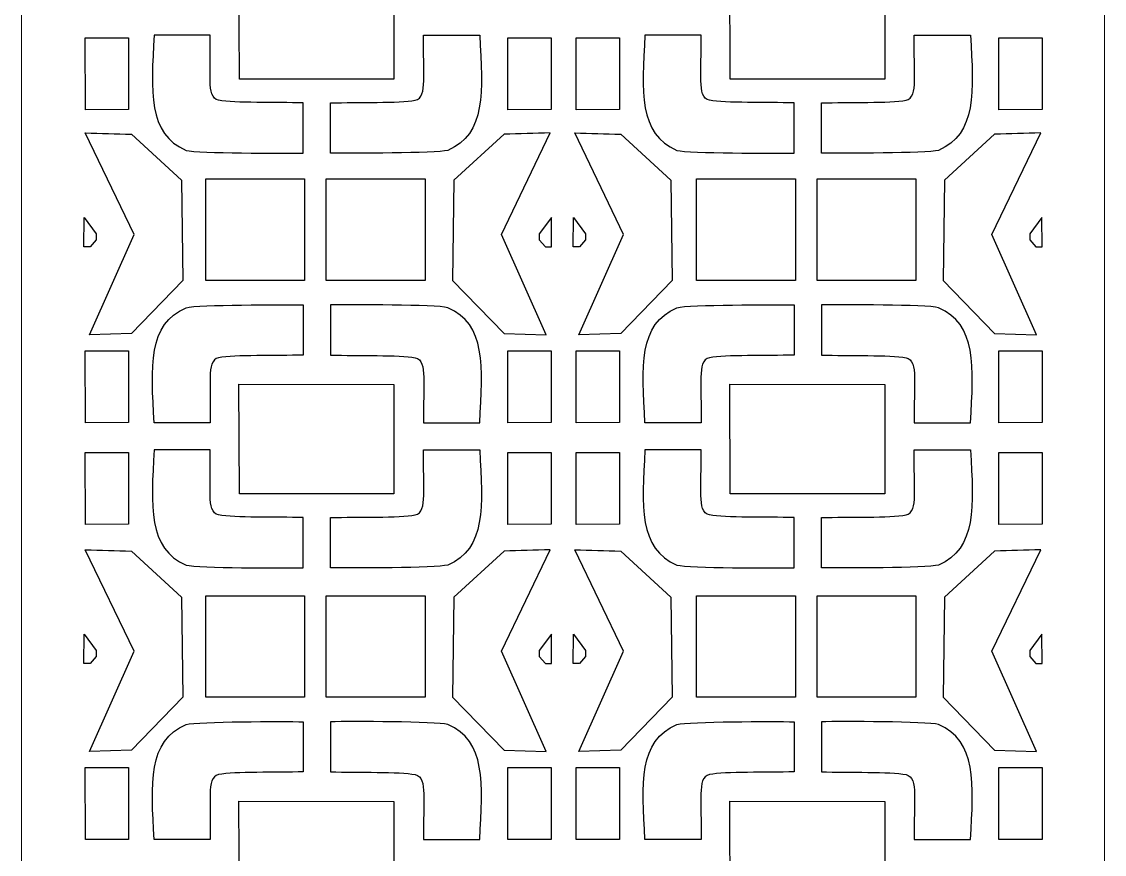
# Model space of a CAD drawing. Header units: centimetres. Extents: x -15.4 to -1.9, y -9.5 to 9.5.
# Drawn here: x -15.36 to -9.1, y -1.2 to 3.62 of the extents above; entities that cross this region are included whole.
import ezdxf

# ---------------------------------------------------------------- set-up
doc = ezdxf.new("R2010")
doc.units = ezdxf.units.CM
doc.header["$MEASUREMENT"] = 0
doc.layers.add('layer 1', color=7, linetype='Continuous')

msp = doc.modelspace()

# ---------------------------------------------------------------- linework, layer by layer
at = {"layer": 'layer 1', "color": 250, "lineweight": 9}
msp.add_open_spline([(-15.35905, 9.51398), (-15.35905, 9.51398), (-9.09792, 9.51398), (-9.09792, 9.51398), (-9.09792, 9.51398), (-9.09792, 9.51398), (-9.09792, -9.48601), (-9.09792, -9.48601), (-9.09792, -9.48601), (-9.09792, -9.48601), (-15.35905, -9.48601), (-15.35905, -9.48601), (-15.35905, -9.48601), (-15.35905, -9.48601), (-15.35905, 9.51398), (-15.35905, 9.51398)], degree=3, knots=[0, 0, 0, 0, 0.2, 0.2, 0.2, 0.2, 0.4, 0.4, 0.4, 0.4, 0.6, 0.6, 0.6, 0.6, 1, 1, 1, 1], dxfattribs=at)
at = {"layer": 'layer 1', "color": 7}
for points, knots in [([(-14.10278, 3.91634), (-14.10278, 3.91634), (-14.09915, 3.28309), (-14.09915, 3.28309), (-14.09915, 3.28309), (-14.09915, 3.28309), (-13.20593, 3.283), (-13.20593, 3.283), (-13.20593, 3.283), (-13.20593, 3.283), (-13.20596, 3.91464), (-13.20596, 3.91464), (-13.20596, 3.91464), (-13.20596, 3.91464), (-14.10278, 3.91634), (-14.10278, 3.91634)], [0, 0, 0, 0, 0.2, 0.2, 0.2, 0.2, 0.4, 0.4, 0.4, 0.4, 0.6, 0.6, 0.6, 0.6, 1, 1, 1, 1]), ([(-11.26466, 3.91634), (-11.26466, 3.91634), (-11.26104, 3.28309), (-11.26104, 3.28309), (-11.26104, 3.28309), (-11.26104, 3.28309), (-10.36781, 3.283), (-10.36781, 3.283), (-10.36781, 3.283), (-10.36781, 3.283), (-10.36785, 3.91464), (-10.36785, 3.91464), (-10.36785, 3.91464), (-10.36785, 3.91464), (-11.26466, 3.91634), (-11.26466, 3.91634)], [0, 0, 0, 0, 0.2, 0.2, 0.2, 0.2, 0.4, 0.4, 0.4, 0.4, 0.6, 0.6, 0.6, 0.6, 1, 1, 1, 1]), ([(-14.99075, 3.10626), (-14.99075, 3.10626), (-14.74032, 3.10722), (-14.74032, 3.10722), (-14.74032, 3.10722), (-14.74032, 3.10722), (-14.74032, 3.52211), (-14.74032, 3.52211), (-14.74032, 3.52211), (-14.74032, 3.52211), (-14.99083, 3.52211), (-14.99083, 3.52211), (-14.99083, 3.52211), (-14.99083, 3.52211), (-14.99075, 3.10626), (-14.99075, 3.10626)], [0, 0, 0, 0, 0.2, 0.2, 0.2, 0.2, 0.4, 0.4, 0.4, 0.4, 0.6, 0.6, 0.6, 0.6, 1, 1, 1, 1]), ([(-13.7305, 2.85612), (-13.84881, 2.85422), (-14.33725, 2.85383), (-14.4077, 2.87179), (-14.4077, 2.87179), (-14.62918, 2.96624), (-14.61224, 3.21161), (-14.59256, 3.53693), (-14.59256, 3.53693), (-14.59256, 3.53693), (-14.268, 3.53681), (-14.268, 3.53681), (-14.268, 3.53681), (-14.268, 3.53681), (-14.26868, 3.27288), (-14.26868, 3.27288), (-14.26868, 3.27288), (-14.26881, 3.21445), (-14.25883, 3.16892), (-14.22002, 3.16143), (-14.22002, 3.16143), (-14.12778, 3.1436), (-13.88705, 3.15098), (-13.7305, 3.14576), (-13.7305, 3.14576), (-13.7305, 3.14576), (-13.7305, 2.85612), (-13.7305, 2.85612)], [0, 0, 0, 0, 0.125, 0.125, 0.125, 0.125, 0.25, 0.25, 0.25, 0.25, 0.375, 0.375, 0.375, 0.375, 0.5, 0.5, 0.5, 0.5, 0.625, 0.625, 0.625, 0.625, 0.75, 0.75, 0.75, 0.75, 1, 1, 1, 1]), ([(-13.5724, 2.85612), (-13.45408, 2.85422), (-12.96565, 2.85383), (-12.8952, 2.87179), (-12.8952, 2.87179), (-12.67371, 2.96624), (-12.69066, 3.21161), (-12.71034, 3.53693), (-12.71034, 3.53693), (-12.71034, 3.53693), (-13.0349, 3.53681), (-13.0349, 3.53681), (-13.0349, 3.53681), (-13.0349, 3.53681), (-13.03421, 3.27288), (-13.03421, 3.27288), (-13.03421, 3.27288), (-13.03408, 3.21445), (-13.04407, 3.16892), (-13.08287, 3.16143), (-13.08287, 3.16143), (-13.17511, 3.1436), (-13.41585, 3.15098), (-13.5724, 3.14576), (-13.5724, 3.14576), (-13.5724, 3.14576), (-13.5724, 2.85612), (-13.5724, 2.85612)], [0, 0, 0, 0, 0.125, 0.125, 0.125, 0.125, 0.25, 0.25, 0.25, 0.25, 0.375, 0.375, 0.375, 0.375, 0.5, 0.5, 0.5, 0.5, 0.625, 0.625, 0.625, 0.625, 0.75, 0.75, 0.75, 0.75, 1, 1, 1, 1]), ([(-12.54685, 3.10626), (-12.54685, 3.10626), (-12.29642, 3.10722), (-12.29642, 3.10722), (-12.29642, 3.10722), (-12.29642, 3.10722), (-12.29642, 3.52211), (-12.29642, 3.52211), (-12.29642, 3.52211), (-12.29642, 3.52211), (-12.54693, 3.52211), (-12.54693, 3.52211), (-12.54693, 3.52211), (-12.54693, 3.52211), (-12.54685, 3.10626), (-12.54685, 3.10626)], [0, 0, 0, 0, 0.2, 0.2, 0.2, 0.2, 0.4, 0.4, 0.4, 0.4, 0.6, 0.6, 0.6, 0.6, 1, 1, 1, 1]), ([(-12.15264, 3.10626), (-12.15264, 3.10626), (-11.90221, 3.10722), (-11.90221, 3.10722), (-11.90221, 3.10722), (-11.90221, 3.10722), (-11.90221, 3.52211), (-11.90221, 3.52211), (-11.90221, 3.52211), (-11.90221, 3.52211), (-12.15271, 3.52211), (-12.15271, 3.52211), (-12.15271, 3.52211), (-12.15271, 3.52211), (-12.15264, 3.10626), (-12.15264, 3.10626)], [0, 0, 0, 0, 0.2, 0.2, 0.2, 0.2, 0.4, 0.4, 0.4, 0.4, 0.6, 0.6, 0.6, 0.6, 1, 1, 1, 1]), ([(-10.89238, 2.85612), (-11.0107, 2.85422), (-11.49913, 2.85383), (-11.56958, 2.87179), (-11.56958, 2.87179), (-11.79107, 2.96624), (-11.77412, 3.21161), (-11.75445, 3.53693), (-11.75445, 3.53693), (-11.75445, 3.53693), (-11.42988, 3.53681), (-11.42988, 3.53681), (-11.42988, 3.53681), (-11.42988, 3.53681), (-11.43057, 3.27288), (-11.43057, 3.27288), (-11.43057, 3.27288), (-11.4307, 3.21445), (-11.42071, 3.16892), (-11.38191, 3.16143), (-11.38191, 3.16143), (-11.28967, 3.1436), (-11.04893, 3.15098), (-10.89238, 3.14576), (-10.89238, 3.14576), (-10.89238, 3.14576), (-10.89238, 2.85612), (-10.89238, 2.85612)], [0, 0, 0, 0, 0.125, 0.125, 0.125, 0.125, 0.25, 0.25, 0.25, 0.25, 0.375, 0.375, 0.375, 0.375, 0.5, 0.5, 0.5, 0.5, 0.625, 0.625, 0.625, 0.625, 0.75, 0.75, 0.75, 0.75, 1, 1, 1, 1]), ([(-10.73428, 2.85612), (-10.61597, 2.85422), (-10.12753, 2.85383), (-10.05708, 2.87179), (-10.05708, 2.87179), (-9.8356, 2.96624), (-9.85254, 3.21161), (-9.87222, 3.53693), (-9.87222, 3.53693), (-9.87222, 3.53693), (-10.19678, 3.53681), (-10.19678, 3.53681), (-10.19678, 3.53681), (-10.19678, 3.53681), (-10.1961, 3.27288), (-10.1961, 3.27288), (-10.1961, 3.27288), (-10.19597, 3.21445), (-10.20596, 3.16892), (-10.24476, 3.16143), (-10.24476, 3.16143), (-10.337, 3.1436), (-10.57774, 3.15098), (-10.73428, 3.14576), (-10.73428, 3.14576), (-10.73428, 3.14576), (-10.73428, 2.85612), (-10.73428, 2.85612)], [0, 0, 0, 0, 0.125, 0.125, 0.125, 0.125, 0.25, 0.25, 0.25, 0.25, 0.375, 0.375, 0.375, 0.375, 0.5, 0.5, 0.5, 0.5, 0.625, 0.625, 0.625, 0.625, 0.75, 0.75, 0.75, 0.75, 1, 1, 1, 1]), ([(-9.70874, 3.10626), (-9.70874, 3.10626), (-9.45831, 3.10722), (-9.45831, 3.10722), (-9.45831, 3.10722), (-9.45831, 3.10722), (-9.45831, 3.52211), (-9.45831, 3.52211), (-9.45831, 3.52211), (-9.45831, 3.52211), (-9.70881, 3.52211), (-9.70881, 3.52211), (-9.70881, 3.52211), (-9.70881, 3.52211), (-9.70874, 3.10626), (-9.70874, 3.10626)], [0, 0, 0, 0, 0.2, 0.2, 0.2, 0.2, 0.4, 0.4, 0.4, 0.4, 0.6, 0.6, 0.6, 0.6, 1, 1, 1, 1]), ([(-14.99083, 2.97248), (-14.99083, 2.97248), (-14.70901, 2.38537), (-14.70901, 2.38537), (-14.70901, 2.38537), (-14.70901, 2.38537), (-14.96734, 1.80609), (-14.96734, 1.80609), (-14.96734, 1.80609), (-14.96734, 1.80609), (-14.72467, 1.81391), (-14.72467, 1.81391), (-14.72467, 1.81391), (-14.72467, 1.81391), (-14.42719, 2.11922), (-14.42719, 2.11922), (-14.42719, 2.11922), (-14.42719, 2.11922), (-14.43503, 2.6985), (-14.43503, 2.6985), (-14.43503, 2.6985), (-14.43503, 2.6985), (-14.72467, 2.96465), (-14.72467, 2.96465), (-14.72467, 2.96465), (-14.81338, 2.96726), (-14.90212, 2.96987), (-14.99083, 2.97248)], [0, 0, 0, 0, 0.125, 0.125, 0.125, 0.125, 0.25, 0.25, 0.25, 0.25, 0.375, 0.375, 0.375, 0.375, 0.5, 0.5, 0.5, 0.5, 0.625, 0.625, 0.625, 0.625, 0.75, 0.75, 0.75, 0.75, 1, 1, 1, 1]), ([(-12.30314, 2.97248), (-12.30314, 2.97248), (-12.58495, 2.38537), (-12.58495, 2.38537), (-12.58495, 2.38537), (-12.58495, 2.38537), (-12.32663, 1.80609), (-12.32663, 1.80609), (-12.32663, 1.80609), (-12.32663, 1.80609), (-12.56929, 1.81391), (-12.56929, 1.81391), (-12.56929, 1.81391), (-12.56929, 1.81391), (-12.86677, 2.11922), (-12.86677, 2.11922), (-12.86677, 2.11922), (-12.86677, 2.11922), (-12.85893, 2.6985), (-12.85893, 2.6985), (-12.85893, 2.6985), (-12.85893, 2.6985), (-12.56929, 2.96465), (-12.56929, 2.96465), (-12.56929, 2.96465), (-12.48058, 2.96726), (-12.39184, 2.96987), (-12.30314, 2.97248)], [0, 0, 0, 0, 0.125, 0.125, 0.125, 0.125, 0.25, 0.25, 0.25, 0.25, 0.375, 0.375, 0.375, 0.375, 0.5, 0.5, 0.5, 0.5, 0.625, 0.625, 0.625, 0.625, 0.75, 0.75, 0.75, 0.75, 1, 1, 1, 1]), ([(-12.161, 2.97248), (-12.161, 2.97248), (-11.87918, 2.38537), (-11.87918, 2.38537), (-11.87918, 2.38537), (-11.87918, 2.38537), (-12.13751, 1.80609), (-12.13751, 1.80609), (-12.13751, 1.80609), (-12.13751, 1.80609), (-11.89485, 1.81391), (-11.89485, 1.81391), (-11.89485, 1.81391), (-11.89485, 1.81391), (-11.59736, 2.11922), (-11.59736, 2.11922), (-11.59736, 2.11922), (-11.59736, 2.11922), (-11.6052, 2.6985), (-11.6052, 2.6985), (-11.6052, 2.6985), (-11.6052, 2.6985), (-11.89485, 2.96465), (-11.89485, 2.96465), (-11.89485, 2.96465), (-11.98355, 2.96726), (-12.07229, 2.96987), (-12.161, 2.97248)], [0, 0, 0, 0, 0.125, 0.125, 0.125, 0.125, 0.25, 0.25, 0.25, 0.25, 0.375, 0.375, 0.375, 0.375, 0.5, 0.5, 0.5, 0.5, 0.625, 0.625, 0.625, 0.625, 0.75, 0.75, 0.75, 0.75, 1, 1, 1, 1]), ([(-9.46613, 2.97248), (-9.46613, 2.97248), (-9.74795, 2.38537), (-9.74795, 2.38537), (-9.74795, 2.38537), (-9.74795, 2.38537), (-9.48962, 1.80609), (-9.48962, 1.80609), (-9.48962, 1.80609), (-9.48962, 1.80609), (-9.73228, 1.81391), (-9.73228, 1.81391), (-9.73228, 1.81391), (-9.73228, 1.81391), (-10.02977, 2.11922), (-10.02977, 2.11922), (-10.02977, 2.11922), (-10.02977, 2.11922), (-10.02192, 2.6985), (-10.02192, 2.6985), (-10.02192, 2.6985), (-10.02192, 2.6985), (-9.73228, 2.96465), (-9.73228, 2.96465), (-9.73228, 2.96465), (-9.64358, 2.96726), (-9.55484, 2.96987), (-9.46613, 2.97248)], [0, 0, 0, 0, 0.125, 0.125, 0.125, 0.125, 0.25, 0.25, 0.25, 0.25, 0.375, 0.375, 0.375, 0.375, 0.5, 0.5, 0.5, 0.5, 0.625, 0.625, 0.625, 0.625, 0.75, 0.75, 0.75, 0.75, 1, 1, 1, 1]), ([(-14.29413, 2.11922), (-14.29413, 2.11922), (-13.72267, 2.11922), (-13.72267, 2.11922), (-13.72267, 2.11922), (-13.72267, 2.11922), (-13.72269, 2.70632), (-13.72269, 2.70632), (-13.72269, 2.70632), (-13.72269, 2.70632), (-14.29413, 2.70632), (-14.29413, 2.70632), (-14.29413, 2.70632), (-14.29413, 2.70632), (-14.29413, 2.65935), (-14.29413, 2.65935), (-14.29413, 2.65935), (-14.29413, 2.65935), (-14.29413, 2.11922), (-14.29413, 2.11922)], [0, 0, 0, 0, 0.1666667, 0.1666667, 0.1666667, 0.1666667, 0.3333333, 0.3333333, 0.3333333, 0.3333333, 0.5, 0.5, 0.5, 0.5, 0.6666667, 0.6666667, 0.6666667, 0.6666667, 1, 1, 1, 1]), ([(-13.59727, 2.11922), (-13.59727, 2.11922), (-13.02582, 2.11922), (-13.02582, 2.11922), (-13.02582, 2.11922), (-13.02582, 2.11922), (-13.02583, 2.70632), (-13.02583, 2.70632), (-13.02583, 2.70632), (-13.02583, 2.70632), (-13.59727, 2.70632), (-13.59727, 2.70632), (-13.59727, 2.70632), (-13.59727, 2.70632), (-13.59727, 2.65935), (-13.59727, 2.65935), (-13.59727, 2.65935), (-13.59727, 2.65935), (-13.59727, 2.11922), (-13.59727, 2.11922)], [0, 0, 0, 0, 0.1666667, 0.1666667, 0.1666667, 0.1666667, 0.3333333, 0.3333333, 0.3333333, 0.3333333, 0.5, 0.5, 0.5, 0.5, 0.6666667, 0.6666667, 0.6666667, 0.6666667, 1, 1, 1, 1]), ([(-11.45602, 2.11922), (-11.45602, 2.11922), (-10.88456, 2.11922), (-10.88456, 2.11922), (-10.88456, 2.11922), (-10.88456, 2.11922), (-10.88458, 2.70632), (-10.88458, 2.70632), (-10.88458, 2.70632), (-10.88458, 2.70632), (-11.45602, 2.70632), (-11.45602, 2.70632), (-11.45602, 2.70632), (-11.45602, 2.70632), (-11.45602, 2.65935), (-11.45602, 2.65935), (-11.45602, 2.65935), (-11.45602, 2.65935), (-11.45602, 2.11922), (-11.45602, 2.11922)], [0, 0, 0, 0, 0.1666667, 0.1666667, 0.1666667, 0.1666667, 0.3333333, 0.3333333, 0.3333333, 0.3333333, 0.5, 0.5, 0.5, 0.5, 0.6666667, 0.6666667, 0.6666667, 0.6666667, 1, 1, 1, 1]), ([(-10.75916, 2.11922), (-10.75916, 2.11922), (-10.1877, 2.11922), (-10.1877, 2.11922), (-10.1877, 2.11922), (-10.1877, 2.11922), (-10.18772, 2.70632), (-10.18772, 2.70632), (-10.18772, 2.70632), (-10.18772, 2.70632), (-10.75916, 2.70632), (-10.75916, 2.70632), (-10.75916, 2.70632), (-10.75916, 2.70632), (-10.75916, 2.65935), (-10.75916, 2.65935), (-10.75916, 2.65935), (-10.75916, 2.65935), (-10.75916, 2.11922), (-10.75916, 2.11922)], [0, 0, 0, 0, 0.1666667, 0.1666667, 0.1666667, 0.1666667, 0.3333333, 0.3333333, 0.3333333, 0.3333333, 0.5, 0.5, 0.5, 0.5, 0.6666667, 0.6666667, 0.6666667, 0.6666667, 1, 1, 1, 1]), ([(-14.99847, 2.48353), (-14.99847, 2.48353), (-14.99865, 2.3149), (-14.99865, 2.3149), (-14.99865, 2.3149), (-14.99865, 2.3149), (-14.96377, 2.3149), (-14.96377, 2.3149), (-14.96377, 2.3149), (-14.96377, 2.3149), (-14.92783, 2.35446), (-14.92783, 2.35446), (-14.92783, 2.35446), (-14.92783, 2.35446), (-14.92766, 2.38999), (-14.92766, 2.38999), (-14.92766, 2.38999), (-14.92766, 2.38999), (-14.99847, 2.48353), (-14.99847, 2.48353)], [0, 0, 0, 0, 0.1666667, 0.1666667, 0.1666667, 0.1666667, 0.3333333, 0.3333333, 0.3333333, 0.3333333, 0.5, 0.5, 0.5, 0.5, 0.6666667, 0.6666667, 0.6666667, 0.6666667, 1, 1, 1, 1]), ([(-12.2955, 2.48353), (-12.2955, 2.48353), (-12.29531, 2.3149), (-12.29531, 2.3149), (-12.29531, 2.3149), (-12.29531, 2.3149), (-12.3302, 2.3149), (-12.3302, 2.3149), (-12.3302, 2.3149), (-12.3302, 2.3149), (-12.36613, 2.35446), (-12.36613, 2.35446), (-12.36613, 2.35446), (-12.36613, 2.35446), (-12.3663, 2.38999), (-12.3663, 2.38999), (-12.3663, 2.38999), (-12.3663, 2.38999), (-12.2955, 2.48353), (-12.2955, 2.48353)], [0, 0, 0, 0, 0.1666667, 0.1666667, 0.1666667, 0.1666667, 0.3333333, 0.3333333, 0.3333333, 0.3333333, 0.5, 0.5, 0.5, 0.5, 0.6666667, 0.6666667, 0.6666667, 0.6666667, 1, 1, 1, 1]), ([(-12.16864, 2.48353), (-12.16864, 2.48353), (-12.16882, 2.3149), (-12.16882, 2.3149), (-12.16882, 2.3149), (-12.16882, 2.3149), (-12.13394, 2.3149), (-12.13394, 2.3149), (-12.13394, 2.3149), (-12.13394, 2.3149), (-12.098, 2.35446), (-12.098, 2.35446), (-12.098, 2.35446), (-12.098, 2.35446), (-12.09783, 2.38999), (-12.09783, 2.38999), (-12.09783, 2.38999), (-12.09783, 2.38999), (-12.16864, 2.48353), (-12.16864, 2.48353)], [0, 0, 0, 0, 0.1666667, 0.1666667, 0.1666667, 0.1666667, 0.3333333, 0.3333333, 0.3333333, 0.3333333, 0.5, 0.5, 0.5, 0.5, 0.6666667, 0.6666667, 0.6666667, 0.6666667, 1, 1, 1, 1]), ([(-9.45849, 2.48353), (-9.45849, 2.48353), (-9.45831, 2.3149), (-9.45831, 2.3149), (-9.45831, 2.3149), (-9.45831, 2.3149), (-9.49319, 2.3149), (-9.49319, 2.3149), (-9.49319, 2.3149), (-9.49319, 2.3149), (-9.52913, 2.35446), (-9.52913, 2.35446), (-9.52913, 2.35446), (-9.52913, 2.35446), (-9.52929, 2.38999), (-9.52929, 2.38999), (-9.52929, 2.38999), (-9.52929, 2.38999), (-9.45849, 2.48353), (-9.45849, 2.48353)], [0, 0, 0, 0, 0.1666667, 0.1666667, 0.1666667, 0.1666667, 0.3333333, 0.3333333, 0.3333333, 0.3333333, 0.5, 0.5, 0.5, 0.5, 0.6666667, 0.6666667, 0.6666667, 0.6666667, 1, 1, 1, 1]), ([(-13.7305, 1.97795), (-13.84881, 1.97985), (-14.33725, 1.98024), (-14.4077, 1.96228), (-14.4077, 1.96228), (-14.62918, 1.86783), (-14.61224, 1.62246), (-14.59256, 1.29714), (-14.59256, 1.29714), (-14.59256, 1.29714), (-14.268, 1.29726), (-14.268, 1.29726), (-14.268, 1.29726), (-14.268, 1.29726), (-14.26868, 1.56119), (-14.26868, 1.56119), (-14.26868, 1.56119), (-14.26881, 1.61962), (-14.25883, 1.66515), (-14.22002, 1.67264), (-14.22002, 1.67264), (-14.12778, 1.69047), (-13.88705, 1.68309), (-13.7305, 1.68831), (-13.7305, 1.68831), (-13.7305, 1.68831), (-13.7305, 1.97795), (-13.7305, 1.97795)], [0, 0, 0, 0, 0.125, 0.125, 0.125, 0.125, 0.25, 0.25, 0.25, 0.25, 0.375, 0.375, 0.375, 0.375, 0.5, 0.5, 0.5, 0.5, 0.625, 0.625, 0.625, 0.625, 0.75, 0.75, 0.75, 0.75, 1, 1, 1, 1]), ([(-13.5724, 1.97795), (-13.45408, 1.97985), (-12.96565, 1.98024), (-12.8952, 1.96228), (-12.8952, 1.96228), (-12.67371, 1.86783), (-12.69066, 1.62246), (-12.71034, 1.29714), (-12.71034, 1.29714), (-12.71034, 1.29714), (-13.0349, 1.29726), (-13.0349, 1.29726), (-13.0349, 1.29726), (-13.0349, 1.29726), (-13.03421, 1.56119), (-13.03421, 1.56119), (-13.03421, 1.56119), (-13.03408, 1.61962), (-13.04407, 1.66515), (-13.08287, 1.67264), (-13.08287, 1.67264), (-13.17511, 1.69047), (-13.41585, 1.68309), (-13.5724, 1.68831), (-13.5724, 1.68831), (-13.5724, 1.68831), (-13.5724, 1.97795), (-13.5724, 1.97795)], [0, 0, 0, 0, 0.125, 0.125, 0.125, 0.125, 0.25, 0.25, 0.25, 0.25, 0.375, 0.375, 0.375, 0.375, 0.5, 0.5, 0.5, 0.5, 0.625, 0.625, 0.625, 0.625, 0.75, 0.75, 0.75, 0.75, 1, 1, 1, 1]), ([(-10.89238, 1.97795), (-11.0107, 1.97985), (-11.49913, 1.98024), (-11.56958, 1.96228), (-11.56958, 1.96228), (-11.79107, 1.86783), (-11.77412, 1.62246), (-11.75445, 1.29714), (-11.75445, 1.29714), (-11.75445, 1.29714), (-11.42988, 1.29726), (-11.42988, 1.29726), (-11.42988, 1.29726), (-11.42988, 1.29726), (-11.43057, 1.56119), (-11.43057, 1.56119), (-11.43057, 1.56119), (-11.4307, 1.61962), (-11.42071, 1.66515), (-11.38191, 1.67264), (-11.38191, 1.67264), (-11.28967, 1.69047), (-11.04893, 1.68309), (-10.89238, 1.68831), (-10.89238, 1.68831), (-10.89238, 1.68831), (-10.89238, 1.97795), (-10.89238, 1.97795)], [0, 0, 0, 0, 0.125, 0.125, 0.125, 0.125, 0.25, 0.25, 0.25, 0.25, 0.375, 0.375, 0.375, 0.375, 0.5, 0.5, 0.5, 0.5, 0.625, 0.625, 0.625, 0.625, 0.75, 0.75, 0.75, 0.75, 1, 1, 1, 1]), ([(-10.73428, 1.97795), (-10.61597, 1.97985), (-10.12753, 1.98024), (-10.05708, 1.96228), (-10.05708, 1.96228), (-9.8356, 1.86783), (-9.85254, 1.62246), (-9.87222, 1.29714), (-9.87222, 1.29714), (-9.87222, 1.29714), (-10.19678, 1.29726), (-10.19678, 1.29726), (-10.19678, 1.29726), (-10.19678, 1.29726), (-10.1961, 1.56119), (-10.1961, 1.56119), (-10.1961, 1.56119), (-10.19597, 1.61962), (-10.20596, 1.66515), (-10.24476, 1.67264), (-10.24476, 1.67264), (-10.337, 1.69047), (-10.57774, 1.68309), (-10.73428, 1.68831), (-10.73428, 1.68831), (-10.73428, 1.68831), (-10.73428, 1.97795), (-10.73428, 1.97795)], [0, 0, 0, 0, 0.125, 0.125, 0.125, 0.125, 0.25, 0.25, 0.25, 0.25, 0.375, 0.375, 0.375, 0.375, 0.5, 0.5, 0.5, 0.5, 0.625, 0.625, 0.625, 0.625, 0.75, 0.75, 0.75, 0.75, 1, 1, 1, 1]), ([(-14.99075, 1.29714), (-14.99075, 1.29714), (-14.74032, 1.29811), (-14.74032, 1.29811), (-14.74032, 1.29811), (-14.74032, 1.29811), (-14.74032, 1.713), (-14.74032, 1.713), (-14.74032, 1.713), (-14.74032, 1.713), (-14.99083, 1.713), (-14.99083, 1.713), (-14.99083, 1.713), (-14.99083, 1.713), (-14.99075, 1.29714), (-14.99075, 1.29714)], [0, 0, 0, 0, 0.2, 0.2, 0.2, 0.2, 0.4, 0.4, 0.4, 0.4, 0.6, 0.6, 0.6, 0.6, 1, 1, 1, 1]), ([(-12.54685, 1.29714), (-12.54685, 1.29714), (-12.29642, 1.29811), (-12.29642, 1.29811), (-12.29642, 1.29811), (-12.29642, 1.29811), (-12.29642, 1.713), (-12.29642, 1.713), (-12.29642, 1.713), (-12.29642, 1.713), (-12.54693, 1.713), (-12.54693, 1.713), (-12.54693, 1.713), (-12.54693, 1.713), (-12.54685, 1.29714), (-12.54685, 1.29714)], [0, 0, 0, 0, 0.2, 0.2, 0.2, 0.2, 0.4, 0.4, 0.4, 0.4, 0.6, 0.6, 0.6, 0.6, 1, 1, 1, 1]), ([(-12.15264, 1.29714), (-12.15264, 1.29714), (-11.90221, 1.29811), (-11.90221, 1.29811), (-11.90221, 1.29811), (-11.90221, 1.29811), (-11.90221, 1.713), (-11.90221, 1.713), (-11.90221, 1.713), (-11.90221, 1.713), (-12.15271, 1.713), (-12.15271, 1.713), (-12.15271, 1.713), (-12.15271, 1.713), (-12.15264, 1.29714), (-12.15264, 1.29714)], [0, 0, 0, 0, 0.2, 0.2, 0.2, 0.2, 0.4, 0.4, 0.4, 0.4, 0.6, 0.6, 0.6, 0.6, 1, 1, 1, 1]), ([(-9.70874, 1.29714), (-9.70874, 1.29714), (-9.45831, 1.29811), (-9.45831, 1.29811), (-9.45831, 1.29811), (-9.45831, 1.29811), (-9.45831, 1.713), (-9.45831, 1.713), (-9.45831, 1.713), (-9.45831, 1.713), (-9.70881, 1.713), (-9.70881, 1.713), (-9.70881, 1.713), (-9.70881, 1.713), (-9.70874, 1.29714), (-9.70874, 1.29714)], [0, 0, 0, 0, 0.2, 0.2, 0.2, 0.2, 0.4, 0.4, 0.4, 0.4, 0.6, 0.6, 0.6, 0.6, 1, 1, 1, 1]), ([(-14.10278, 1.51928), (-14.10278, 1.51928), (-14.09915, 0.88602), (-14.09915, 0.88602), (-14.09915, 0.88602), (-14.09915, 0.88602), (-13.20593, 0.88593), (-13.20593, 0.88593), (-13.20593, 0.88593), (-13.20593, 0.88593), (-13.20596, 1.51758), (-13.20596, 1.51758), (-13.20596, 1.51758), (-13.20596, 1.51758), (-14.10278, 1.51928), (-14.10278, 1.51928)], [0, 0, 0, 0, 0.2, 0.2, 0.2, 0.2, 0.4, 0.4, 0.4, 0.4, 0.6, 0.6, 0.6, 0.6, 1, 1, 1, 1]), ([(-11.26466, 1.51928), (-11.26466, 1.51928), (-11.26104, 0.88602), (-11.26104, 0.88602), (-11.26104, 0.88602), (-11.26104, 0.88602), (-10.36781, 0.88593), (-10.36781, 0.88593), (-10.36781, 0.88593), (-10.36781, 0.88593), (-10.36785, 1.51758), (-10.36785, 1.51758), (-10.36785, 1.51758), (-10.36785, 1.51758), (-11.26466, 1.51928), (-11.26466, 1.51928)], [0, 0, 0, 0, 0.2, 0.2, 0.2, 0.2, 0.4, 0.4, 0.4, 0.4, 0.6, 0.6, 0.6, 0.6, 1, 1, 1, 1]), ([(-13.7305, 0.45905), (-13.84881, 0.45715), (-14.33725, 0.45676), (-14.4077, 0.47472), (-14.4077, 0.47472), (-14.62918, 0.56918), (-14.61224, 0.81454), (-14.59256, 1.13986), (-14.59256, 1.13986), (-14.59256, 1.13986), (-14.268, 1.13975), (-14.268, 1.13975), (-14.268, 1.13975), (-14.268, 1.13975), (-14.26868, 0.87581), (-14.26868, 0.87581), (-14.26868, 0.87581), (-14.26881, 0.81739), (-14.25883, 0.77185), (-14.22002, 0.76436), (-14.22002, 0.76436), (-14.12778, 0.74653), (-13.88705, 0.75391), (-13.7305, 0.74869), (-13.7305, 0.74869), (-13.7305, 0.74869), (-13.7305, 0.45905), (-13.7305, 0.45905)], [0, 0, 0, 0, 0.125, 0.125, 0.125, 0.125, 0.25, 0.25, 0.25, 0.25, 0.375, 0.375, 0.375, 0.375, 0.5, 0.5, 0.5, 0.5, 0.625, 0.625, 0.625, 0.625, 0.75, 0.75, 0.75, 0.75, 1, 1, 1, 1]), ([(-13.5724, 0.45905), (-13.45408, 0.45715), (-12.96565, 0.45676), (-12.8952, 0.47472), (-12.8952, 0.47472), (-12.67371, 0.56918), (-12.69066, 0.81454), (-12.71034, 1.13986), (-12.71034, 1.13986), (-12.71034, 1.13986), (-13.0349, 1.13975), (-13.0349, 1.13975), (-13.0349, 1.13975), (-13.0349, 1.13975), (-13.03421, 0.87581), (-13.03421, 0.87581), (-13.03421, 0.87581), (-13.03408, 0.81739), (-13.04407, 0.77185), (-13.08287, 0.76436), (-13.08287, 0.76436), (-13.17511, 0.74653), (-13.41585, 0.75391), (-13.5724, 0.74869), (-13.5724, 0.74869), (-13.5724, 0.74869), (-13.5724, 0.45905), (-13.5724, 0.45905)], [0, 0, 0, 0, 0.125, 0.125, 0.125, 0.125, 0.25, 0.25, 0.25, 0.25, 0.375, 0.375, 0.375, 0.375, 0.5, 0.5, 0.5, 0.5, 0.625, 0.625, 0.625, 0.625, 0.75, 0.75, 0.75, 0.75, 1, 1, 1, 1]), ([(-10.89238, 0.45905), (-11.0107, 0.45715), (-11.49913, 0.45676), (-11.56958, 0.47472), (-11.56958, 0.47472), (-11.79107, 0.56918), (-11.77412, 0.81454), (-11.75445, 1.13986), (-11.75445, 1.13986), (-11.75445, 1.13986), (-11.42988, 1.13975), (-11.42988, 1.13975), (-11.42988, 1.13975), (-11.42988, 1.13975), (-11.43057, 0.87581), (-11.43057, 0.87581), (-11.43057, 0.87581), (-11.4307, 0.81739), (-11.42071, 0.77185), (-11.38191, 0.76436), (-11.38191, 0.76436), (-11.28967, 0.74653), (-11.04893, 0.75391), (-10.89238, 0.74869), (-10.89238, 0.74869), (-10.89238, 0.74869), (-10.89238, 0.45905), (-10.89238, 0.45905)], [0, 0, 0, 0, 0.125, 0.125, 0.125, 0.125, 0.25, 0.25, 0.25, 0.25, 0.375, 0.375, 0.375, 0.375, 0.5, 0.5, 0.5, 0.5, 0.625, 0.625, 0.625, 0.625, 0.75, 0.75, 0.75, 0.75, 1, 1, 1, 1]), ([(-10.73428, 0.45905), (-10.61597, 0.45715), (-10.12753, 0.45676), (-10.05708, 0.47472), (-10.05708, 0.47472), (-9.8356, 0.56918), (-9.85254, 0.81454), (-9.87222, 1.13986), (-9.87222, 1.13986), (-9.87222, 1.13986), (-10.19678, 1.13975), (-10.19678, 1.13975), (-10.19678, 1.13975), (-10.19678, 1.13975), (-10.1961, 0.87581), (-10.1961, 0.87581), (-10.1961, 0.87581), (-10.19597, 0.81739), (-10.20596, 0.77185), (-10.24476, 0.76436), (-10.24476, 0.76436), (-10.337, 0.74653), (-10.57774, 0.75391), (-10.73428, 0.74869), (-10.73428, 0.74869), (-10.73428, 0.74869), (-10.73428, 0.45905), (-10.73428, 0.45905)], [0, 0, 0, 0, 0.125, 0.125, 0.125, 0.125, 0.25, 0.25, 0.25, 0.25, 0.375, 0.375, 0.375, 0.375, 0.5, 0.5, 0.5, 0.5, 0.625, 0.625, 0.625, 0.625, 0.75, 0.75, 0.75, 0.75, 1, 1, 1, 1]), ([(-14.99075, 0.70919), (-14.99075, 0.70919), (-14.74032, 0.71015), (-14.74032, 0.71015), (-14.74032, 0.71015), (-14.74032, 0.71015), (-14.74032, 1.12504), (-14.74032, 1.12504), (-14.74032, 1.12504), (-14.74032, 1.12504), (-14.99083, 1.12504), (-14.99083, 1.12504), (-14.99083, 1.12504), (-14.99083, 1.12504), (-14.99075, 0.70919), (-14.99075, 0.70919)], [0, 0, 0, 0, 0.2, 0.2, 0.2, 0.2, 0.4, 0.4, 0.4, 0.4, 0.6, 0.6, 0.6, 0.6, 1, 1, 1, 1]), ([(-12.54685, 0.70919), (-12.54685, 0.70919), (-12.29642, 0.71015), (-12.29642, 0.71015), (-12.29642, 0.71015), (-12.29642, 0.71015), (-12.29642, 1.12504), (-12.29642, 1.12504), (-12.29642, 1.12504), (-12.29642, 1.12504), (-12.54693, 1.12504), (-12.54693, 1.12504), (-12.54693, 1.12504), (-12.54693, 1.12504), (-12.54685, 0.70919), (-12.54685, 0.70919)], [0, 0, 0, 0, 0.2, 0.2, 0.2, 0.2, 0.4, 0.4, 0.4, 0.4, 0.6, 0.6, 0.6, 0.6, 1, 1, 1, 1]), ([(-12.15264, 0.70919), (-12.15264, 0.70919), (-11.90221, 0.71015), (-11.90221, 0.71015), (-11.90221, 0.71015), (-11.90221, 0.71015), (-11.90221, 1.12504), (-11.90221, 1.12504), (-11.90221, 1.12504), (-11.90221, 1.12504), (-12.15271, 1.12504), (-12.15271, 1.12504), (-12.15271, 1.12504), (-12.15271, 1.12504), (-12.15264, 0.70919), (-12.15264, 0.70919)], [0, 0, 0, 0, 0.2, 0.2, 0.2, 0.2, 0.4, 0.4, 0.4, 0.4, 0.6, 0.6, 0.6, 0.6, 1, 1, 1, 1]), ([(-9.70874, 0.70919), (-9.70874, 0.70919), (-9.45831, 0.71015), (-9.45831, 0.71015), (-9.45831, 0.71015), (-9.45831, 0.71015), (-9.45831, 1.12504), (-9.45831, 1.12504), (-9.45831, 1.12504), (-9.45831, 1.12504), (-9.70881, 1.12504), (-9.70881, 1.12504), (-9.70881, 1.12504), (-9.70881, 1.12504), (-9.70874, 0.70919), (-9.70874, 0.70919)], [0, 0, 0, 0, 0.2, 0.2, 0.2, 0.2, 0.4, 0.4, 0.4, 0.4, 0.6, 0.6, 0.6, 0.6, 1, 1, 1, 1]), ([(-14.99083, 0.56346), (-14.99083, 0.56346), (-14.70901, -0.02365), (-14.70901, -0.02365), (-14.70901, -0.02365), (-14.70901, -0.02365), (-14.96734, -0.60293), (-14.96734, -0.60293), (-14.96734, -0.60293), (-14.96734, -0.60293), (-14.72467, -0.5951), (-14.72467, -0.5951), (-14.72467, -0.5951), (-14.72467, -0.5951), (-14.42719, -0.2898), (-14.42719, -0.2898), (-14.42719, -0.2898), (-14.42719, -0.2898), (-14.43503, 0.28949), (-14.43503, 0.28949), (-14.43503, 0.28949), (-14.43503, 0.28949), (-14.72467, 0.55564), (-14.72467, 0.55564), (-14.72467, 0.55564), (-14.81338, 0.55825), (-14.90212, 0.56085), (-14.99083, 0.56346)], [0, 0, 0, 0, 0.125, 0.125, 0.125, 0.125, 0.25, 0.25, 0.25, 0.25, 0.375, 0.375, 0.375, 0.375, 0.5, 0.5, 0.5, 0.5, 0.625, 0.625, 0.625, 0.625, 0.75, 0.75, 0.75, 0.75, 1, 1, 1, 1]), ([(-12.30314, 0.56346), (-12.30314, 0.56346), (-12.58495, -0.02365), (-12.58495, -0.02365), (-12.58495, -0.02365), (-12.58495, -0.02365), (-12.32663, -0.60293), (-12.32663, -0.60293), (-12.32663, -0.60293), (-12.32663, -0.60293), (-12.56929, -0.5951), (-12.56929, -0.5951), (-12.56929, -0.5951), (-12.56929, -0.5951), (-12.86677, -0.2898), (-12.86677, -0.2898), (-12.86677, -0.2898), (-12.86677, -0.2898), (-12.85893, 0.28949), (-12.85893, 0.28949), (-12.85893, 0.28949), (-12.85893, 0.28949), (-12.56929, 0.55564), (-12.56929, 0.55564), (-12.56929, 0.55564), (-12.48058, 0.55825), (-12.39184, 0.56085), (-12.30314, 0.56346)], [0, 0, 0, 0, 0.125, 0.125, 0.125, 0.125, 0.25, 0.25, 0.25, 0.25, 0.375, 0.375, 0.375, 0.375, 0.5, 0.5, 0.5, 0.5, 0.625, 0.625, 0.625, 0.625, 0.75, 0.75, 0.75, 0.75, 1, 1, 1, 1]), ([(-12.161, 0.56346), (-12.161, 0.56346), (-11.87918, -0.02365), (-11.87918, -0.02365), (-11.87918, -0.02365), (-11.87918, -0.02365), (-12.13751, -0.60293), (-12.13751, -0.60293), (-12.13751, -0.60293), (-12.13751, -0.60293), (-11.89485, -0.5951), (-11.89485, -0.5951), (-11.89485, -0.5951), (-11.89485, -0.5951), (-11.59736, -0.2898), (-11.59736, -0.2898), (-11.59736, -0.2898), (-11.59736, -0.2898), (-11.6052, 0.28949), (-11.6052, 0.28949), (-11.6052, 0.28949), (-11.6052, 0.28949), (-11.89485, 0.55564), (-11.89485, 0.55564), (-11.89485, 0.55564), (-11.98355, 0.55825), (-12.07229, 0.56085), (-12.161, 0.56346)], [0, 0, 0, 0, 0.125, 0.125, 0.125, 0.125, 0.25, 0.25, 0.25, 0.25, 0.375, 0.375, 0.375, 0.375, 0.5, 0.5, 0.5, 0.5, 0.625, 0.625, 0.625, 0.625, 0.75, 0.75, 0.75, 0.75, 1, 1, 1, 1]), ([(-9.46613, 0.56346), (-9.46613, 0.56346), (-9.74795, -0.02365), (-9.74795, -0.02365), (-9.74795, -0.02365), (-9.74795, -0.02365), (-9.48962, -0.60293), (-9.48962, -0.60293), (-9.48962, -0.60293), (-9.48962, -0.60293), (-9.73228, -0.5951), (-9.73228, -0.5951), (-9.73228, -0.5951), (-9.73228, -0.5951), (-10.02977, -0.2898), (-10.02977, -0.2898), (-10.02977, -0.2898), (-10.02977, -0.2898), (-10.02192, 0.28949), (-10.02192, 0.28949), (-10.02192, 0.28949), (-10.02192, 0.28949), (-9.73228, 0.55564), (-9.73228, 0.55564), (-9.73228, 0.55564), (-9.64358, 0.55825), (-9.55484, 0.56085), (-9.46613, 0.56346)], [0, 0, 0, 0, 0.125, 0.125, 0.125, 0.125, 0.25, 0.25, 0.25, 0.25, 0.375, 0.375, 0.375, 0.375, 0.5, 0.5, 0.5, 0.5, 0.625, 0.625, 0.625, 0.625, 0.75, 0.75, 0.75, 0.75, 1, 1, 1, 1]), ([(-14.29413, -0.2898), (-14.29413, -0.2898), (-13.72267, -0.2898), (-13.72267, -0.2898), (-13.72267, -0.2898), (-13.72267, -0.2898), (-13.72269, 0.29731), (-13.72269, 0.29731), (-13.72269, 0.29731), (-13.72269, 0.29731), (-14.29413, 0.29731), (-14.29413, 0.29731), (-14.29413, 0.29731), (-14.29413, 0.29731), (-14.29413, 0.25033), (-14.29413, 0.25033), (-14.29413, 0.25033), (-14.29413, 0.25033), (-14.29413, -0.2898), (-14.29413, -0.2898)], [0, 0, 0, 0, 0.1666667, 0.1666667, 0.1666667, 0.1666667, 0.3333333, 0.3333333, 0.3333333, 0.3333333, 0.5, 0.5, 0.5, 0.5, 0.6666667, 0.6666667, 0.6666667, 0.6666667, 1, 1, 1, 1]), ([(-13.59727, -0.2898), (-13.59727, -0.2898), (-13.02582, -0.2898), (-13.02582, -0.2898), (-13.02582, -0.2898), (-13.02582, -0.2898), (-13.02583, 0.29731), (-13.02583, 0.29731), (-13.02583, 0.29731), (-13.02583, 0.29731), (-13.59727, 0.29731), (-13.59727, 0.29731), (-13.59727, 0.29731), (-13.59727, 0.29731), (-13.59727, 0.25033), (-13.59727, 0.25033), (-13.59727, 0.25033), (-13.59727, 0.25033), (-13.59727, -0.2898), (-13.59727, -0.2898)], [0, 0, 0, 0, 0.1666667, 0.1666667, 0.1666667, 0.1666667, 0.3333333, 0.3333333, 0.3333333, 0.3333333, 0.5, 0.5, 0.5, 0.5, 0.6666667, 0.6666667, 0.6666667, 0.6666667, 1, 1, 1, 1]), ([(-11.45602, -0.2898), (-11.45602, -0.2898), (-10.88456, -0.2898), (-10.88456, -0.2898), (-10.88456, -0.2898), (-10.88456, -0.2898), (-10.88458, 0.29731), (-10.88458, 0.29731), (-10.88458, 0.29731), (-10.88458, 0.29731), (-11.45602, 0.29731), (-11.45602, 0.29731), (-11.45602, 0.29731), (-11.45602, 0.29731), (-11.45602, 0.25033), (-11.45602, 0.25033), (-11.45602, 0.25033), (-11.45602, 0.25033), (-11.45602, -0.2898), (-11.45602, -0.2898)], [0, 0, 0, 0, 0.1666667, 0.1666667, 0.1666667, 0.1666667, 0.3333333, 0.3333333, 0.3333333, 0.3333333, 0.5, 0.5, 0.5, 0.5, 0.6666667, 0.6666667, 0.6666667, 0.6666667, 1, 1, 1, 1]), ([(-10.75916, -0.2898), (-10.75916, -0.2898), (-10.1877, -0.2898), (-10.1877, -0.2898), (-10.1877, -0.2898), (-10.1877, -0.2898), (-10.18772, 0.29731), (-10.18772, 0.29731), (-10.18772, 0.29731), (-10.18772, 0.29731), (-10.75916, 0.29731), (-10.75916, 0.29731), (-10.75916, 0.29731), (-10.75916, 0.29731), (-10.75916, 0.25033), (-10.75916, 0.25033), (-10.75916, 0.25033), (-10.75916, 0.25033), (-10.75916, -0.2898), (-10.75916, -0.2898)], [0, 0, 0, 0, 0.1666667, 0.1666667, 0.1666667, 0.1666667, 0.3333333, 0.3333333, 0.3333333, 0.3333333, 0.5, 0.5, 0.5, 0.5, 0.6666667, 0.6666667, 0.6666667, 0.6666667, 1, 1, 1, 1]), ([(-14.99847, 0.07451), (-14.99847, 0.07451), (-14.99865, -0.09411), (-14.99865, -0.09411), (-14.99865, -0.09411), (-14.99865, -0.09411), (-14.96377, -0.09411), (-14.96377, -0.09411), (-14.96377, -0.09411), (-14.96377, -0.09411), (-14.92783, -0.05455), (-14.92783, -0.05455), (-14.92783, -0.05455), (-14.92783, -0.05455), (-14.92766, -0.01902), (-14.92766, -0.01902), (-14.92766, -0.01902), (-14.92766, -0.01902), (-14.99847, 0.07451), (-14.99847, 0.07451)], [0, 0, 0, 0, 0.1666667, 0.1666667, 0.1666667, 0.1666667, 0.3333333, 0.3333333, 0.3333333, 0.3333333, 0.5, 0.5, 0.5, 0.5, 0.6666667, 0.6666667, 0.6666667, 0.6666667, 1, 1, 1, 1]), ([(-12.2955, 0.07451), (-12.2955, 0.07451), (-12.29531, -0.09411), (-12.29531, -0.09411), (-12.29531, -0.09411), (-12.29531, -0.09411), (-12.3302, -0.09411), (-12.3302, -0.09411), (-12.3302, -0.09411), (-12.3302, -0.09411), (-12.36613, -0.05455), (-12.36613, -0.05455), (-12.36613, -0.05455), (-12.36613, -0.05455), (-12.3663, -0.01902), (-12.3663, -0.01902), (-12.3663, -0.01902), (-12.3663, -0.01902), (-12.2955, 0.07451), (-12.2955, 0.07451)], [0, 0, 0, 0, 0.1666667, 0.1666667, 0.1666667, 0.1666667, 0.3333333, 0.3333333, 0.3333333, 0.3333333, 0.5, 0.5, 0.5, 0.5, 0.6666667, 0.6666667, 0.6666667, 0.6666667, 1, 1, 1, 1]), ([(-12.16864, 0.07451), (-12.16864, 0.07451), (-12.16882, -0.09411), (-12.16882, -0.09411), (-12.16882, -0.09411), (-12.16882, -0.09411), (-12.13394, -0.09411), (-12.13394, -0.09411), (-12.13394, -0.09411), (-12.13394, -0.09411), (-12.098, -0.05455), (-12.098, -0.05455), (-12.098, -0.05455), (-12.098, -0.05455), (-12.09783, -0.01902), (-12.09783, -0.01902), (-12.09783, -0.01902), (-12.09783, -0.01902), (-12.16864, 0.07451), (-12.16864, 0.07451)], [0, 0, 0, 0, 0.1666667, 0.1666667, 0.1666667, 0.1666667, 0.3333333, 0.3333333, 0.3333333, 0.3333333, 0.5, 0.5, 0.5, 0.5, 0.6666667, 0.6666667, 0.6666667, 0.6666667, 1, 1, 1, 1]), ([(-9.45849, 0.07451), (-9.45849, 0.07451), (-9.45831, -0.09411), (-9.45831, -0.09411), (-9.45831, -0.09411), (-9.45831, -0.09411), (-9.49319, -0.09411), (-9.49319, -0.09411), (-9.49319, -0.09411), (-9.49319, -0.09411), (-9.52913, -0.05455), (-9.52913, -0.05455), (-9.52913, -0.05455), (-9.52913, -0.05455), (-9.52929, -0.01902), (-9.52929, -0.01902), (-9.52929, -0.01902), (-9.52929, -0.01902), (-9.45849, 0.07451), (-9.45849, 0.07451)], [0, 0, 0, 0, 0.1666667, 0.1666667, 0.1666667, 0.1666667, 0.3333333, 0.3333333, 0.3333333, 0.3333333, 0.5, 0.5, 0.5, 0.5, 0.6666667, 0.6666667, 0.6666667, 0.6666667, 1, 1, 1, 1]), ([(-13.7305, -0.43107), (-13.84881, -0.42916), (-14.33725, -0.42877), (-14.4077, -0.44673), (-14.4077, -0.44673), (-14.62918, -0.54119), (-14.61224, -0.78655), (-14.59256, -1.11187), (-14.59256, -1.11187), (-14.59256, -1.11187), (-14.268, -1.11176), (-14.268, -1.11176), (-14.268, -1.11176), (-14.268, -1.11176), (-14.26868, -0.84783), (-14.26868, -0.84783), (-14.26868, -0.84783), (-14.26881, -0.7894), (-14.25883, -0.74386), (-14.22002, -0.73637), (-14.22002, -0.73637), (-14.12778, -0.71854), (-13.88705, -0.72592), (-13.7305, -0.72071), (-13.7305, -0.72071), (-13.7305, -0.72071), (-13.7305, -0.43107), (-13.7305, -0.43107)], [0, 0, 0, 0, 0.125, 0.125, 0.125, 0.125, 0.25, 0.25, 0.25, 0.25, 0.375, 0.375, 0.375, 0.375, 0.5, 0.5, 0.5, 0.5, 0.625, 0.625, 0.625, 0.625, 0.75, 0.75, 0.75, 0.75, 1, 1, 1, 1]), ([(-13.5724, -0.43107), (-13.45408, -0.42916), (-12.96565, -0.42877), (-12.8952, -0.44673), (-12.8952, -0.44673), (-12.67371, -0.54119), (-12.69066, -0.78655), (-12.71034, -1.11187), (-12.71034, -1.11187), (-12.71034, -1.11187), (-13.0349, -1.11176), (-13.0349, -1.11176), (-13.0349, -1.11176), (-13.0349, -1.11176), (-13.03421, -0.84783), (-13.03421, -0.84783), (-13.03421, -0.84783), (-13.03408, -0.7894), (-13.04407, -0.74386), (-13.08287, -0.73637), (-13.08287, -0.73637), (-13.17511, -0.71854), (-13.41585, -0.72592), (-13.5724, -0.72071), (-13.5724, -0.72071), (-13.5724, -0.72071), (-13.5724, -0.43107), (-13.5724, -0.43107)], [0, 0, 0, 0, 0.125, 0.125, 0.125, 0.125, 0.25, 0.25, 0.25, 0.25, 0.375, 0.375, 0.375, 0.375, 0.5, 0.5, 0.5, 0.5, 0.625, 0.625, 0.625, 0.625, 0.75, 0.75, 0.75, 0.75, 1, 1, 1, 1]), ([(-10.89238, -0.43107), (-11.0107, -0.42916), (-11.49913, -0.42877), (-11.56958, -0.44673), (-11.56958, -0.44673), (-11.79107, -0.54119), (-11.77412, -0.78655), (-11.75445, -1.11187), (-11.75445, -1.11187), (-11.75445, -1.11187), (-11.42988, -1.11176), (-11.42988, -1.11176), (-11.42988, -1.11176), (-11.42988, -1.11176), (-11.43057, -0.84783), (-11.43057, -0.84783), (-11.43057, -0.84783), (-11.4307, -0.7894), (-11.42071, -0.74386), (-11.38191, -0.73637), (-11.38191, -0.73637), (-11.28967, -0.71854), (-11.04893, -0.72592), (-10.89238, -0.72071), (-10.89238, -0.72071), (-10.89238, -0.72071), (-10.89238, -0.43107), (-10.89238, -0.43107)], [0, 0, 0, 0, 0.125, 0.125, 0.125, 0.125, 0.25, 0.25, 0.25, 0.25, 0.375, 0.375, 0.375, 0.375, 0.5, 0.5, 0.5, 0.5, 0.625, 0.625, 0.625, 0.625, 0.75, 0.75, 0.75, 0.75, 1, 1, 1, 1]), ([(-10.73428, -0.43107), (-10.61597, -0.42916), (-10.12753, -0.42877), (-10.05708, -0.44673), (-10.05708, -0.44673), (-9.8356, -0.54119), (-9.85254, -0.78655), (-9.87222, -1.11187), (-9.87222, -1.11187), (-9.87222, -1.11187), (-10.19678, -1.11176), (-10.19678, -1.11176), (-10.19678, -1.11176), (-10.19678, -1.11176), (-10.1961, -0.84783), (-10.1961, -0.84783), (-10.1961, -0.84783), (-10.19597, -0.7894), (-10.20596, -0.74386), (-10.24476, -0.73637), (-10.24476, -0.73637), (-10.337, -0.71854), (-10.57774, -0.72592), (-10.73428, -0.72071), (-10.73428, -0.72071), (-10.73428, -0.72071), (-10.73428, -0.43107), (-10.73428, -0.43107)], [0, 0, 0, 0, 0.125, 0.125, 0.125, 0.125, 0.25, 0.25, 0.25, 0.25, 0.375, 0.375, 0.375, 0.375, 0.5, 0.5, 0.5, 0.5, 0.625, 0.625, 0.625, 0.625, 0.75, 0.75, 0.75, 0.75, 1, 1, 1, 1]), ([(-14.99075, -1.11187), (-14.99075, -1.11187), (-14.74032, -1.11091), (-14.74032, -1.11091), (-14.74032, -1.11091), (-14.74032, -1.11091), (-14.74032, -0.69602), (-14.74032, -0.69602), (-14.74032, -0.69602), (-14.74032, -0.69602), (-14.99083, -0.69602), (-14.99083, -0.69602), (-14.99083, -0.69602), (-14.99083, -0.69602), (-14.99075, -1.11187), (-14.99075, -1.11187)], [0, 0, 0, 0, 0.2, 0.2, 0.2, 0.2, 0.4, 0.4, 0.4, 0.4, 0.6, 0.6, 0.6, 0.6, 1, 1, 1, 1]), ([(-12.54685, -1.11187), (-12.54685, -1.11187), (-12.29642, -1.11091), (-12.29642, -1.11091), (-12.29642, -1.11091), (-12.29642, -1.11091), (-12.29642, -0.69602), (-12.29642, -0.69602), (-12.29642, -0.69602), (-12.29642, -0.69602), (-12.54693, -0.69602), (-12.54693, -0.69602), (-12.54693, -0.69602), (-12.54693, -0.69602), (-12.54685, -1.11187), (-12.54685, -1.11187)], [0, 0, 0, 0, 0.2, 0.2, 0.2, 0.2, 0.4, 0.4, 0.4, 0.4, 0.6, 0.6, 0.6, 0.6, 1, 1, 1, 1]), ([(-12.15264, -1.11187), (-12.15264, -1.11187), (-11.90221, -1.11091), (-11.90221, -1.11091), (-11.90221, -1.11091), (-11.90221, -1.11091), (-11.90221, -0.69602), (-11.90221, -0.69602), (-11.90221, -0.69602), (-11.90221, -0.69602), (-12.15271, -0.69602), (-12.15271, -0.69602), (-12.15271, -0.69602), (-12.15271, -0.69602), (-12.15264, -1.11187), (-12.15264, -1.11187)], [0, 0, 0, 0, 0.2, 0.2, 0.2, 0.2, 0.4, 0.4, 0.4, 0.4, 0.6, 0.6, 0.6, 0.6, 1, 1, 1, 1]), ([(-9.70874, -1.11187), (-9.70874, -1.11187), (-9.45831, -1.11091), (-9.45831, -1.11091), (-9.45831, -1.11091), (-9.45831, -1.11091), (-9.45831, -0.69602), (-9.45831, -0.69602), (-9.45831, -0.69602), (-9.45831, -0.69602), (-9.70881, -0.69602), (-9.70881, -0.69602), (-9.70881, -0.69602), (-9.70881, -0.69602), (-9.70874, -1.11187), (-9.70874, -1.11187)], [0, 0, 0, 0, 0.2, 0.2, 0.2, 0.2, 0.4, 0.4, 0.4, 0.4, 0.6, 0.6, 0.6, 0.6, 1, 1, 1, 1]), ([(-14.10278, -0.88974), (-14.10278, -0.88974), (-14.09915, -1.52299), (-14.09915, -1.52299), (-14.09915, -1.52299), (-14.09915, -1.52299), (-13.20593, -1.52308), (-13.20593, -1.52308), (-13.20593, -1.52308), (-13.20593, -1.52308), (-13.20596, -0.89144), (-13.20596, -0.89144), (-13.20596, -0.89144), (-13.20596, -0.89144), (-14.10278, -0.88974), (-14.10278, -0.88974)], [0, 0, 0, 0, 0.2, 0.2, 0.2, 0.2, 0.4, 0.4, 0.4, 0.4, 0.6, 0.6, 0.6, 0.6, 1, 1, 1, 1]), ([(-11.26466, -0.88974), (-11.26466, -0.88974), (-11.26104, -1.52299), (-11.26104, -1.52299), (-11.26104, -1.52299), (-11.26104, -1.52299), (-10.36781, -1.52308), (-10.36781, -1.52308), (-10.36781, -1.52308), (-10.36781, -1.52308), (-10.36785, -0.89144), (-10.36785, -0.89144), (-10.36785, -0.89144), (-10.36785, -0.89144), (-11.26466, -0.88974), (-11.26466, -0.88974)], [0, 0, 0, 0, 0.2, 0.2, 0.2, 0.2, 0.4, 0.4, 0.4, 0.4, 0.6, 0.6, 0.6, 0.6, 1, 1, 1, 1])]:
    msp.add_open_spline(points, degree=3, knots=knots, dxfattribs=at)

doc.saveas('drawing.dxf')
